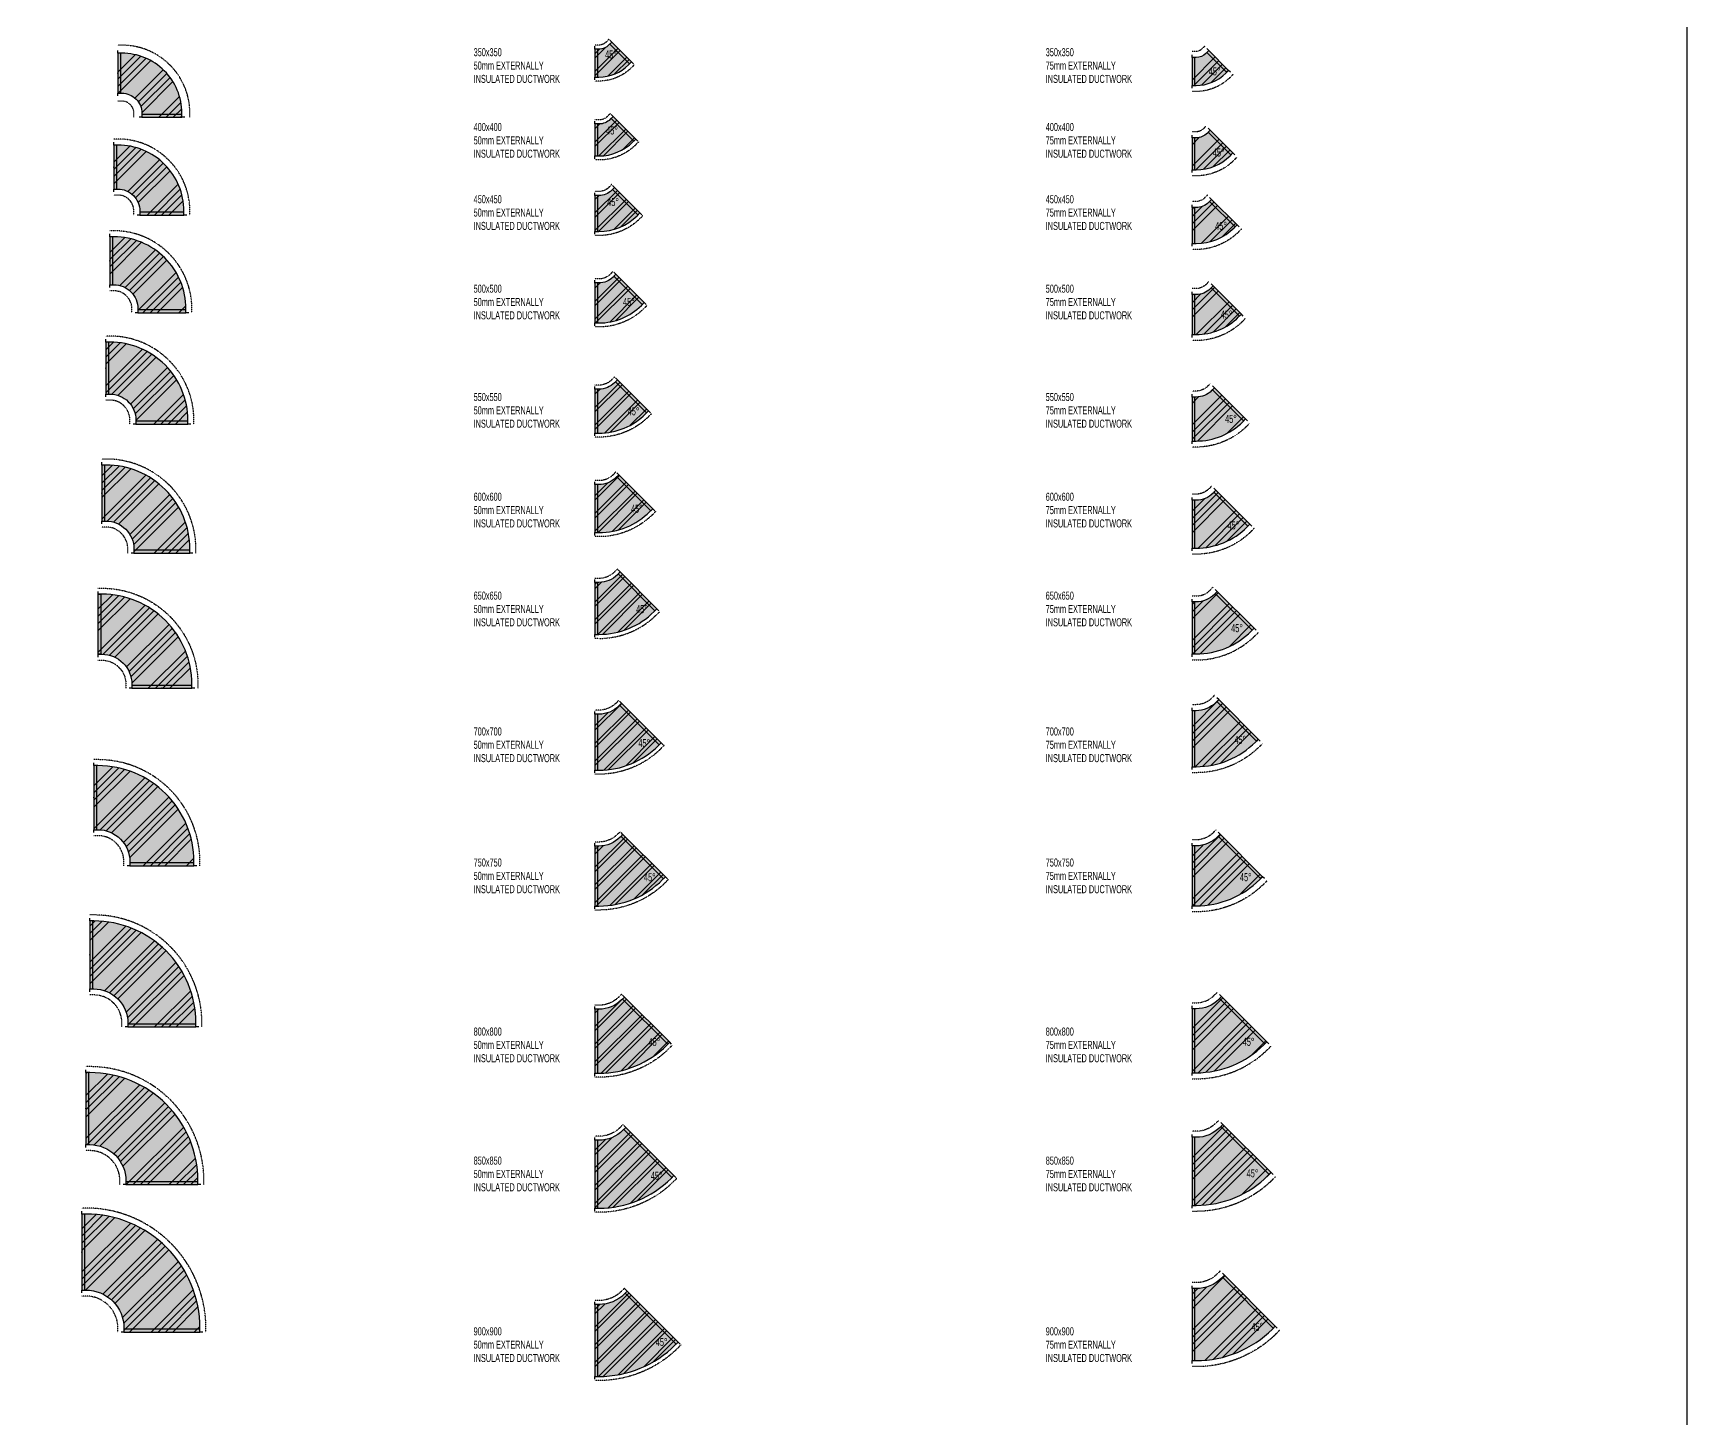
# Model space of a CAD drawing. Header units: millimetres. Extents: x 141 to 153906, y 19826 to 64501.
# Drawn here: x 133236 to 153906, y 34807 to 52129 of the extents above; entities that cross this region are included whole.
import ezdxf
from ezdxf.enums import TextEntityAlignment as Align

# ---------------------------------------------------------------- set-up
doc = ezdxf.new("R2010")
doc.units = ezdxf.units.MM
doc.linetypes.add('HID', pattern=[3.5, 2, -1.5])
doc.linetypes.add('Ins', pattern=[1, 0.5, -0.5])
for name, color, linetype in [('Hvacduct-Flange', 8, 'Continuous'), ('Hvacduct-sa', 160, 'Continuous'), ('Hvacduct-sa-Shading', 163, 'Continuous'), ('HvacDuctText', 7, 'Continuous'), ('Hvacins', 118, 'Continuous'), ('HvacInsulation EX', 118, 'HID'), ('Hvactext', 7, 'Continuous')]:
    doc.layers.add(name, color=color, linetype=linetype)
doc.styles.add('Arial Narrow_1', font='ARIALN.TTF', dxfattribs={"height": 250})
pattern_1 = [(45, (17024.3, 61531.12), (-269.4077, 269.4077), []), (45, (17114.1, 61531.12), (-269.4077, 269.4077), []), (45, (17203.9, 61531.12), (-269.4077, 269.4077), []), (45, (17293.7, 61531.12), (-269.4077, 269.4077), [])]
pattern_2 = [(45, (4545.18, 18283.45), (-110.52623, 110.52623), []), (45, (4600.44, 18283.45), (-110.52623, 110.52623), [])]
pattern_3 = [(45, (4545.2, 18283.45), (-269.4077, 269.4077), []), (45, (4635, 18283.45), (-269.4077, 269.4077), []), (45, (4724.8, 18283.45), (-269.4077, 269.4077), []), (45, (4814.6, 18283.45), (-269.4077, 269.4077), [])]

msp = doc.modelspace()

# ---------------------------------------------------------------- hatches: boundary and pattern name
at = {"layer": 'Hvacduct-sa-Shading'}
for points in [[(140308.1, 51928.5), (140258.1, 51928.5), (140258.1, 51578.5), (140308.1, 51578.5, 0.1989124), (140679.3, 51732.3), (140714.7, 51767.7), (140467.2, 52015.1), (140431.8, 51979.8, -0.1989124)], [(147771.3, 51823.6), (147721.3, 51823.6), (147721.3, 51473.6), (147771.3, 51473.6, 0.1989124), (148142.6, 51627.4), (148177.9, 51662.7), (147930.4, 51910.2), (147895.1, 51874.9, -0.1989124)], [(134345.6, 51877.4), (134295.6, 51877.4), (134295.6, 51377.4), (134345.6, 51377.4, -0.4142136), (134595.6, 51127.4), (134595.6, 51077.4), (135095.6, 51077.4), (135095.6, 51127.4, 0.4142136)], [(140308.1, 50992.4), (140258.1, 50992.4), (140258.1, 50592.4), (140308.1, 50592.4, 0.1989124), (140732.4, 50768.1), (140767.7, 50803.4), (140484.9, 51086.3), (140449.5, 51050.9, -0.1989124)], [(147771.3, 50819.4), (147721.3, 50819.4), (147721.3, 50419.4), (147771.3, 50419.4, 0.1989124), (148195.6, 50595.2), (148231, 50630.5), (147948.1, 50913.4), (147912.8, 50878, -0.1989124)], [(134295.6, 50729.2), (134245.6, 50729.2), (134245.6, 50179.2), (134295.6, 50179.2, -0.4142136), (134570.6, 49904.2), (134570.6, 49854.2), (135120.6, 49854.2), (135120.6, 49904.2, 0.4142136)], [(140308.1, 50098.7), (140258.1, 50098.7), (140258.1, 49648.7), (140308.1, 49648.7, 0.1989124), (140785.4, 49846.4), (140820.8, 49881.7), (140502.6, 50199.9), (140467.2, 50164.6, -0.1989124)], [(147771.3, 49948.6), (147721.3, 49948.6), (147721.3, 49498.6), (147771.3, 49498.6, 0.1989124), (148248.6, 49696.3), (148284, 49731.6), (147965.8, 50049.8), (147930.4, 50014.5, -0.1989124)], [(134245.6, 49582.5), (134195.6, 49582.5), (134195.6, 48982.5), (134245.6, 48982.5, -0.4142136), (134545.6, 48682.5), (134545.6, 48632.5), (135145.6, 48632.5), (135145.6, 48682.5, 0.4142136)], [(140308.1, 49005.2), (140258.1, 49005.2), (140258.1, 48505.2), (140308.1, 48505.2, 0.1989124), (140838.4, 48724.9), (140873.8, 48760.3), (140520.2, 49113.8), (140484.9, 49078.5, -0.1989124)], [(147771.3, 48860.6), (147721.3, 48860.6), (147721.3, 48360.6), (147771.3, 48360.6, 0.1989124), (148301.7, 48580.3), (148337, 48615.6), (147983.5, 48969.2), (147948.1, 48933.8, -0.1989124)], [(134195.6, 48266.6), (134145.6, 48266.6), (134145.6, 47616.6), (134195.6, 47616.6, -0.4142136), (134520.6, 47291.6), (134520.6, 47241.6), (135170.6, 47241.6), (135170.6, 47291.6, 0.4142136)], [(140308.1, 47678.2), (140258.1, 47678.2), (140258.1, 47128.2), (140308.1, 47128.2, 0.1989124), (140891.5, 47369.8), (140926.8, 47405.2), (140537.9, 47794.1), (140502.6, 47758.7, -0.1989124)], [(147771.3, 47579.1), (147721.3, 47579.1), (147721.3, 47029.1), (147771.3, 47029.1, 0.1989124), (148354.7, 47270.7), (148390.1, 47306.1), (148001.1, 47695), (147965.8, 47659.6, -0.1989124)], [(134145.6, 46729.9), (134095.6, 46729.9), (134095.6, 46029.9), (134145.6, 46029.9, -0.4142136), (134495.6, 45679.9), (134495.6, 45629.9), (135195.6, 45629.9), (135195.6, 45679.9, 0.4142136)], [(140308.1, 46484.8), (140258.1, 46484.8), (140258.1, 45884.8), (140308.1, 45884.8, 0.1989124), (140944.5, 46148.4), (140979.9, 46183.7), (140555.6, 46608), (140520.2, 46572.6, -0.1989124)], [(147771.3, 46290.6), (147721.3, 46290.6), (147721.3, 45690.6), (147771.3, 45690.6, 0.1989124), (148407.7, 45954.2), (148443.1, 45989.5), (148018.8, 46413.8), (147983.5, 46378.5, -0.1989124)], [(140308.1, 45262.5), (140258.1, 45262.5), (140258.1, 44612.5), (140308.1, 44612.5, 0.1989124), (140997.5, 44898.1), (141032.9, 44933.5), (140573.3, 45393.1), (140537.9, 45357.7, -0.1989124)], [(134470.6, 43990.1), (134470.6, 43940.1), (135220.6, 43940.1), (135220.6, 43990.1, 0.4142136), (134095.6, 45115.1), (134045.6, 45115.1), (134045.6, 44365.1), (134095.6, 44365.1, -0.4142136)], [(148460.8, 44653.9), (148496.1, 44689.2), (148036.5, 45148.8), (148001.1, 45113.5, -0.1989124), (147771.3, 45018.3), (147721.3, 45018.3), (147721.3, 44368.3), (147771.3, 44368.3, 0.1989124)], [(140308.1, 43615.5), (140258.1, 43615.5), (140258.1, 42915.5), (140308.1, 42915.5, 0.1989124), (141050.6, 43223), (141085.9, 43258.4), (140590.9, 43753.4), (140555.6, 43718, -0.1989124)], [(147771.3, 43659.4), (147721.3, 43659.4), (147721.3, 42959.4), (147771.3, 42959.4, 0.1989124), (148513.8, 43266.9), (148549.2, 43302.2), (148054.2, 43797.2), (148018.8, 43761.9, -0.1989124)], [(134045.6, 42972.2), (133995.6, 42972.2), (133995.6, 42172.2), (134045.6, 42172.2, -0.4142136), (134445.6, 41772.2), (134445.6, 41722.2), (135245.6, 41722.2), (135245.6, 41772.2, 0.4142136)], [(140308.1, 41967.9), (140258.1, 41967.9), (140258.1, 41217.9), (140308.1, 41217.9, 0.1989124), (141103.6, 41547.4), (141139, 41582.7), (140608.6, 42113.1), (140573.3, 42077.7, -0.1989124)], [(147771.3, 41969.8), (147721.3, 41969.8), (147721.3, 41219.8), (147771.3, 41219.8, 0.1989124), (148566.8, 41549.3), (148602.2, 41584.7), (148071.9, 42115), (148036.5, 42079.7, -0.1989124)], [(133995.6, 41031.1), (133945.6, 41031.1), (133945.6, 40181.1), (133995.6, 40181.1, -0.4142136), (134420.6, 39756.1), (134420.6, 39706.1), (135270.6, 39706.1), (135270.6, 39756.1, 0.4142136)], [(140308.1, 39927.8), (140258.1, 39927.8), (140258.1, 39127.8), (140308.1, 39127.8, 0.1989124), (141156.6, 39479.3), (141192, 39514.7), (140626.3, 40080.4), (140590.9, 40045, -0.1989124)], [(148619.9, 39484.9), (148655.2, 39520.2), (148089.5, 40085.9), (148054.2, 40050.6, -0.1989124), (147771.3, 39933.4), (147721.3, 39933.4), (147721.3, 39133.4), (147771.3, 39133.4, 0.1989124)], [(133945.6, 39135.3), (133895.6, 39135.3), (133895.6, 38235.3), (133945.6, 38235.3, -0.4142136), (134395.6, 37785.3), (134395.6, 37735.3), (135295.6, 37735.3), (135295.6, 37785.3, 0.4142136)], [(140308.1, 38290), (140258.1, 38290), (140258.1, 37440), (140308.1, 37440, 0.1989124), (141209.7, 37813.4), (141245, 37848.8), (140644, 38449.8), (140608.6, 38414.4, -0.1989124)], [(147771.3, 38326.8), (147721.3, 38326.8), (147721.3, 37476.8), (147771.3, 37476.8, 0.1989124), (148672.9, 37850.2), (148708.3, 37885.6), (148107.2, 38486.6), (148071.9, 38451.3, -0.1989124)], [(133895.8, 37368.1), (133845.8, 37368.1), (133845.8, 36418.1), (133895.8, 36418.1, -0.4142136), (134370.8, 35943.1), (134370.8, 35893.1), (135320.8, 35893.1), (135320.8, 35943.1, 0.4142136)], [(147771.3, 36435.6), (147721.3, 36435.6), (147721.3, 35535.6), (147771.3, 35535.6, 0.1989124), (148725.9, 35931), (148761.3, 35966.3), (148124.9, 36602.7), (148089.5, 36567.4, -0.1989124)], [(140308.1, 36237.3), (140258.1, 36237.3), (140258.1, 35337.3), (140308.1, 35337.3, 0.1989124), (141262.7, 35732.7), (141298.1, 35768), (140661.7, 36404.4), (140626.3, 36369.1, -0.1989124)]]:
    msp.add_hatch(color=256, dxfattribs=at).paths.add_polyline_path(points)
at = {"layer": 'HvacInsulation EX'}
h = msp.add_hatch(dxfattribs=at)
h.set_pattern_fill('BRICK_EXISTING', color=256, scale=15.384615, style=0)
h.set_pattern_definition(pattern_2)
h.paths.add_polyline_path([(140308.1, 51928.5), (140258.1, 51928.5), (140258.1, 51578.5), (140308.1, 51578.5, 0.1989124), (140679.3, 51732.3), (140714.7, 51767.7), (140467.2, 52015.1), (140431.8, 51979.8, -0.1989124)])
h = msp.add_hatch(dxfattribs=at)
h.set_pattern_fill('ANSI34', color=256, scale=20, style=0)
h.set_pattern_definition(pattern_3)
h.paths.add_polyline_path([(147771.3, 51823.6), (147721.3, 51823.6), (147721.3, 51473.6), (147771.3, 51473.6, 0.1989124), (148142.6, 51627.4), (148177.9, 51662.7), (147930.4, 51910.2), (147895.1, 51874.9, -0.1989124)])
h = msp.add_hatch(dxfattribs=at)
h.set_pattern_fill('ANSI34', color=256, scale=20, style=0)
h.set_pattern_definition(pattern_1)
h.paths.add_polyline_path([(134345.6, 51877.4), (134295.6, 51877.4), (134295.6, 51377.4), (134345.6, 51377.4, -0.4142136), (134595.6, 51127.4), (134595.6, 51077.4), (135095.6, 51077.4), (135095.6, 51127.4, 0.4142136)])
h = msp.add_hatch(dxfattribs=at)
h.set_pattern_fill('BRICK_EXISTING', color=256, scale=15.384615, style=0)
h.set_pattern_definition(pattern_2)
h.paths.add_polyline_path([(140308.1, 50992.4), (140258.1, 50992.4), (140258.1, 50592.4), (140308.1, 50592.4, 0.1989124), (140732.4, 50768.1), (140767.7, 50803.4), (140484.9, 51086.3), (140449.5, 51050.9, -0.1989124)])
h = msp.add_hatch(dxfattribs=at)
h.set_pattern_fill('ANSI34', color=256, scale=20, style=0)
h.set_pattern_definition(pattern_3)
h.paths.add_polyline_path([(147771.3, 50819.4), (147721.3, 50819.4), (147721.3, 50419.4), (147771.3, 50419.4, 0.1989124), (148195.6, 50595.2), (148231, 50630.5), (147948.1, 50913.4), (147912.8, 50878, -0.1989124)])
h = msp.add_hatch(dxfattribs=at)
h.set_pattern_fill('ANSI34', color=256, scale=20, style=0)
h.set_pattern_definition(pattern_1)
h.paths.add_polyline_path([(134295.6, 50729.2), (134245.6, 50729.2), (134245.6, 50179.2), (134295.6, 50179.2, -0.4142136), (134570.6, 49904.2), (134570.6, 49854.2), (135120.6, 49854.2), (135120.6, 49904.2, 0.4142136)])
h = msp.add_hatch(dxfattribs=at)
h.set_pattern_fill('BRICK_EXISTING', color=256, scale=15.384615, style=0)
h.set_pattern_definition(pattern_2)
h.paths.add_polyline_path([(140308.1, 50098.7), (140258.1, 50098.7), (140258.1, 49648.7), (140308.1, 49648.7, 0.1989124), (140785.4, 49846.4), (140820.8, 49881.7), (140502.6, 50199.9), (140467.2, 50164.6, -0.1989124)])
h = msp.add_hatch(dxfattribs=at)
h.set_pattern_fill('ANSI34', color=256, scale=20, style=0)
h.set_pattern_definition(pattern_3)
h.paths.add_polyline_path([(147771.3, 49948.6), (147721.3, 49948.6), (147721.3, 49498.6), (147771.3, 49498.6, 0.1989124), (148248.6, 49696.3), (148284, 49731.6), (147965.8, 50049.8), (147930.4, 50014.5, -0.1989124)])
h = msp.add_hatch(dxfattribs=at)
h.set_pattern_fill('ANSI34', color=256, scale=20, style=0)
h.set_pattern_definition(pattern_1)
h.paths.add_polyline_path([(134245.6, 49582.5), (134195.6, 49582.5), (134195.6, 48982.5), (134245.6, 48982.5, -0.4142136), (134545.6, 48682.5), (134545.6, 48632.5), (135145.6, 48632.5), (135145.6, 48682.5, 0.4142136)])
h = msp.add_hatch(dxfattribs=at)
h.set_pattern_fill('BRICK_EXISTING', color=256, scale=15.384615, style=0)
h.set_pattern_definition(pattern_2)
h.paths.add_polyline_path([(140308.1, 49005.2), (140258.1, 49005.2), (140258.1, 48505.2), (140308.1, 48505.2, 0.1989124), (140838.4, 48724.9), (140873.8, 48760.3), (140520.2, 49113.8), (140484.9, 49078.5, -0.1989124)])
h = msp.add_hatch(dxfattribs=at)
h.set_pattern_fill('ANSI34', color=256, scale=20, style=0)
h.set_pattern_definition(pattern_3)
h.paths.add_polyline_path([(147771.3, 48860.6), (147721.3, 48860.6), (147721.3, 48360.6), (147771.3, 48360.6, 0.1989124), (148301.7, 48580.3), (148337, 48615.6), (147983.5, 48969.2), (147948.1, 48933.8, -0.1989124)])
h = msp.add_hatch(dxfattribs=at)
h.set_pattern_fill('ANSI34', color=256, scale=20, style=0)
h.set_pattern_definition(pattern_1)
h.paths.add_polyline_path([(134195.6, 48266.6), (134145.6, 48266.6), (134145.6, 47616.6), (134195.6, 47616.6, -0.4142136), (134520.6, 47291.6), (134520.6, 47241.6), (135170.6, 47241.6), (135170.6, 47291.6, 0.4142136)])
h = msp.add_hatch(dxfattribs=at)
h.set_pattern_fill('BRICK_EXISTING', color=256, scale=15.384615, style=0)
h.set_pattern_definition(pattern_2)
h.paths.add_polyline_path([(140308.1, 47678.2), (140258.1, 47678.2), (140258.1, 47128.2), (140308.1, 47128.2, 0.1989124), (140891.5, 47369.8), (140926.8, 47405.2), (140537.9, 47794.1), (140502.6, 47758.7, -0.1989124)])
h = msp.add_hatch(dxfattribs=at)
h.set_pattern_fill('ANSI34', color=256, scale=20, style=0)
h.set_pattern_definition(pattern_3)
h.paths.add_polyline_path([(147771.3, 47579.1), (147721.3, 47579.1), (147721.3, 47029.1), (147771.3, 47029.1, 0.1989124), (148354.7, 47270.7), (148390.1, 47306.1), (148001.1, 47695), (147965.8, 47659.6, -0.1989124)])
h = msp.add_hatch(dxfattribs=at)
h.set_pattern_fill('ANSI34', color=256, scale=20, style=0)
h.set_pattern_definition(pattern_1)
h.paths.add_polyline_path([(134145.6, 46729.9), (134095.6, 46729.9), (134095.6, 46029.9), (134145.6, 46029.9, -0.4142136), (134495.6, 45679.9), (134495.6, 45629.9), (135195.6, 45629.9), (135195.6, 45679.9, 0.4142136)])
h = msp.add_hatch(dxfattribs=at)
h.set_pattern_fill('BRICK_EXISTING', color=256, scale=15.384615, style=0)
h.set_pattern_definition(pattern_2)
h.paths.add_polyline_path([(140308.1, 46484.8), (140258.1, 46484.8), (140258.1, 45884.8), (140308.1, 45884.8, 0.1989124), (140944.5, 46148.4), (140979.9, 46183.7), (140555.6, 46608), (140520.2, 46572.6, -0.1989124)])
h = msp.add_hatch(dxfattribs=at)
h.set_pattern_fill('ANSI34', color=256, scale=20, style=0)
h.set_pattern_definition(pattern_3)
h.paths.add_polyline_path([(147771.3, 46290.6), (147721.3, 46290.6), (147721.3, 45690.6), (147771.3, 45690.6, 0.1989124), (148407.7, 45954.2), (148443.1, 45989.5), (148018.8, 46413.8), (147983.5, 46378.5, -0.1989124)])
h = msp.add_hatch(dxfattribs=at)
h.set_pattern_fill('BRICK_EXISTING', color=256, scale=15.384615, style=0)
h.set_pattern_definition(pattern_2)
h.paths.add_polyline_path([(140308.1, 45262.5), (140258.1, 45262.5), (140258.1, 44612.5), (140308.1, 44612.5, 0.1989124), (140997.5, 44898.1), (141032.9, 44933.5), (140573.3, 45393.1), (140537.9, 45357.7, -0.1989124)])
h = msp.add_hatch(dxfattribs=at)
h.set_pattern_fill('ANSI34', color=256, scale=20, style=0)
h.set_pattern_definition(pattern_1)
h.paths.add_polyline_path([(134470.6, 43990.1), (134470.6, 43940.1), (135220.6, 43940.1), (135220.6, 43990.1, 0.4142136), (134095.6, 45115.1), (134045.6, 45115.1), (134045.6, 44365.1), (134095.6, 44365.1, -0.4142136)])
h = msp.add_hatch(dxfattribs=at)
h.set_pattern_fill('ANSI34', color=256, scale=20, style=0)
h.set_pattern_definition(pattern_3)
h.paths.add_polyline_path([(148460.8, 44653.9), (148496.1, 44689.2), (148036.5, 45148.8), (148001.1, 45113.5, -0.1989124), (147771.3, 45018.3), (147721.3, 45018.3), (147721.3, 44368.3), (147771.3, 44368.3, 0.1989124)])
h = msp.add_hatch(dxfattribs=at)
h.set_pattern_fill('BRICK_EXISTING', color=256, scale=15.384615, style=0)
h.set_pattern_definition(pattern_2)
h.paths.add_polyline_path([(140308.1, 43615.5), (140258.1, 43615.5), (140258.1, 42915.5), (140308.1, 42915.5, 0.1989124), (141050.6, 43223), (141085.9, 43258.4), (140590.9, 43753.4), (140555.6, 43718, -0.1989124)])
h = msp.add_hatch(dxfattribs=at)
h.set_pattern_fill('ANSI34', color=256, scale=20, style=0)
h.set_pattern_definition(pattern_3)
h.paths.add_polyline_path([(147771.3, 43659.4), (147721.3, 43659.4), (147721.3, 42959.4), (147771.3, 42959.4, 0.1989124), (148513.8, 43266.9), (148549.2, 43302.2), (148054.2, 43797.2), (148018.8, 43761.9, -0.1989124)])
h = msp.add_hatch(dxfattribs=at)
h.set_pattern_fill('ANSI34', color=256, scale=20, style=0)
h.set_pattern_definition(pattern_1)
h.paths.add_polyline_path([(134045.6, 42972.2), (133995.6, 42972.2), (133995.6, 42172.2), (134045.6, 42172.2, -0.4142136), (134445.6, 41772.2), (134445.6, 41722.2), (135245.6, 41722.2), (135245.6, 41772.2, 0.4142136)])
h = msp.add_hatch(dxfattribs=at)
h.set_pattern_fill('BRICK_EXISTING', color=256, scale=15.384615, style=0)
h.set_pattern_definition(pattern_2)
h.paths.add_polyline_path([(140308.1, 41967.9), (140258.1, 41967.9), (140258.1, 41217.9), (140308.1, 41217.9, 0.1989124), (141103.6, 41547.4), (141139, 41582.7), (140608.6, 42113.1), (140573.3, 42077.7, -0.1989124)])
h = msp.add_hatch(dxfattribs=at)
h.set_pattern_fill('ANSI34', color=256, scale=20, style=0)
h.set_pattern_definition(pattern_3)
h.paths.add_polyline_path([(147771.3, 41969.8), (147721.3, 41969.8), (147721.3, 41219.8), (147771.3, 41219.8, 0.1989124), (148566.8, 41549.3), (148602.2, 41584.7), (148071.9, 42115), (148036.5, 42079.7, -0.1989124)])
h = msp.add_hatch(dxfattribs=at)
h.set_pattern_fill('ANSI34', color=256, scale=20, style=0)
h.set_pattern_definition(pattern_1)
h.paths.add_polyline_path([(133995.6, 41031.1), (133945.6, 41031.1), (133945.6, 40181.1), (133995.6, 40181.1, -0.4142136), (134420.6, 39756.1), (134420.6, 39706.1), (135270.6, 39706.1), (135270.6, 39756.1, 0.4142136)])
h = msp.add_hatch(dxfattribs=at)
h.set_pattern_fill('BRICK_EXISTING', color=256, scale=15.384615, style=0)
h.set_pattern_definition(pattern_2)
h.paths.add_polyline_path([(140308.1, 39927.8), (140258.1, 39927.8), (140258.1, 39127.8), (140308.1, 39127.8, 0.1989124), (141156.6, 39479.3), (141192, 39514.7), (140626.3, 40080.4), (140590.9, 40045, -0.1989124)])
h = msp.add_hatch(dxfattribs=at)
h.set_pattern_fill('ANSI34', color=256, scale=20, style=0)
h.set_pattern_definition(pattern_3)
h.paths.add_polyline_path([(148619.9, 39484.9), (148655.2, 39520.2), (148089.5, 40085.9), (148054.2, 40050.6, -0.1989124), (147771.3, 39933.4), (147721.3, 39933.4), (147721.3, 39133.4), (147771.3, 39133.4, 0.1989124)])
h = msp.add_hatch(dxfattribs=at)
h.set_pattern_fill('ANSI34', color=256, scale=20, style=0)
h.set_pattern_definition(pattern_1)
h.paths.add_polyline_path([(133945.6, 39135.3), (133895.6, 39135.3), (133895.6, 38235.3), (133945.6, 38235.3, -0.4142136), (134395.6, 37785.3), (134395.6, 37735.3), (135295.6, 37735.3), (135295.6, 37785.3, 0.4142136)])
h = msp.add_hatch(dxfattribs=at)
h.set_pattern_fill('BRICK_EXISTING', color=256, scale=15.384615, style=0)
h.set_pattern_definition(pattern_2)
h.paths.add_polyline_path([(140308.1, 38290), (140258.1, 38290), (140258.1, 37440), (140308.1, 37440, 0.1989124), (141209.7, 37813.4), (141245, 37848.8), (140644, 38449.8), (140608.6, 38414.4, -0.1989124)])
h = msp.add_hatch(dxfattribs=at)
h.set_pattern_fill('ANSI34', color=256, scale=20, style=0)
h.set_pattern_definition(pattern_3)
h.paths.add_polyline_path([(147771.3, 38326.8), (147721.3, 38326.8), (147721.3, 37476.8), (147771.3, 37476.8, 0.1989124), (148672.9, 37850.2), (148708.3, 37885.6), (148107.2, 38486.6), (148071.9, 38451.3, -0.1989124)])
h = msp.add_hatch(dxfattribs=at)
h.set_pattern_fill('ANSI34', color=256, scale=20, style=0)
h.set_pattern_definition(pattern_1)
h.paths.add_polyline_path([(133895.8, 37368.1), (133845.8, 37368.1), (133845.8, 36418.1), (133895.8, 36418.1, -0.4142136), (134370.8, 35943.1), (134370.8, 35893.1), (135320.8, 35893.1), (135320.8, 35943.1, 0.4142136)])
h = msp.add_hatch(dxfattribs=at)
h.set_pattern_fill('ANSI34', color=256, scale=20, style=0)
h.set_pattern_definition(pattern_3)
h.paths.add_polyline_path([(147771.3, 36435.6), (147721.3, 36435.6), (147721.3, 35535.6), (147771.3, 35535.6, 0.1989124), (148725.9, 35931), (148761.3, 35966.3), (148124.9, 36602.7), (148089.5, 36567.4, -0.1989124)])
h = msp.add_hatch(dxfattribs=at)
h.set_pattern_fill('BRICK_EXISTING', color=256, scale=15.384615, style=0)
h.set_pattern_definition(pattern_2)
h.paths.add_polyline_path([(140308.1, 36237.3), (140258.1, 36237.3), (140258.1, 35337.3), (140308.1, 35337.3, 0.1989124), (141262.7, 35732.7), (141298.1, 35768), (140661.7, 36404.4), (140626.3, 36369.1, -0.1989124)])

# ---------------------------------------------------------------- linework, layer by layer
msp.add_lwpolyline([(92147.1, 64500.7), (153906.1, 64500.7), (153906.1, 19825.7), (92147.1, 19825.7)], close=True)
at = {"layer": 'Hvacduct-Flange', "elevation": 100.5, "flags": 128}
for points in [[(134295.6, 51342.4), (134295.6, 51377.4), (134330.6, 51377.4), (134330.6, 51877.4), (134295.6, 51877.4), (134295.6, 51912.4)], [(140258.1, 51543.5), (140258.1, 51578.5), (140293.1, 51578.5), (140293.1, 51928.5), (140258.1, 51928.5), (140258.1, 51963.5)], [(140739.4, 51742.9), (140714.7, 51767.7), (140689.9, 51742.9), (140442.5, 51990.4), (140467.2, 52015.1), (140442.5, 52039.9)], [(148202.7, 51638), (148177.9, 51662.7), (148153.2, 51638), (147905.7, 51885.5), (147930.4, 51910.2), (147905.7, 51935)], [(147721.3, 51438.6), (147721.3, 51473.6), (147756.3, 51473.6), (147756.3, 51823.6), (147721.3, 51823.6), (147721.3, 51858.6)], [(135130.6, 51077.4), (135095.6, 51077.4), (135095.6, 51112.4), (134595.6, 51112.4), (134595.6, 51077.4), (134560.6, 51077.4)], [(140792.5, 50778.7), (140767.7, 50803.4), (140743, 50778.7), (140460.1, 51061.5), (140484.9, 51086.3), (140460.1, 51111)], [(140258.1, 50557.4), (140258.1, 50592.4), (140293.1, 50592.4), (140293.1, 50992.4), (140258.1, 50992.4), (140258.1, 51027.4)], [(147721.3, 50384.4), (147721.3, 50419.4), (147756.3, 50419.4), (147756.3, 50819.4), (147721.3, 50819.4), (147721.3, 50854.4)], [(148255.7, 50605.8), (148231, 50630.5), (148206.2, 50605.8), (147923.4, 50888.6), (147948.1, 50913.4), (147923.4, 50938.1)], [(134245.6, 50144.2), (134245.6, 50179.2), (134280.6, 50179.2), (134280.6, 50729.2), (134245.6, 50729.2), (134245.6, 50764.2)], [(140258.1, 49613.7), (140258.1, 49648.7), (140293.1, 49648.7), (140293.1, 50098.7), (140258.1, 50098.7), (140258.1, 50133.7)], [(140845.5, 49857), (140820.8, 49881.7), (140796, 49857), (140477.8, 50175.2), (140502.6, 50199.9), (140477.8, 50224.7)], [(148308.7, 49706.9), (148284, 49731.6), (148259.2, 49706.9), (147941, 50025.1), (147965.8, 50049.8), (147941, 50074.6)], [(135155.6, 49854.2), (135120.6, 49854.2), (135120.6, 49889.2), (134570.6, 49889.2), (134570.6, 49854.2), (134535.6, 49854.2)], [(147721.3, 49463.6), (147721.3, 49498.6), (147756.3, 49498.6), (147756.3, 49948.6), (147721.3, 49948.6), (147721.3, 49983.6)], [(134195.6, 48947.5), (134195.6, 48982.5), (134230.6, 48982.5), (134230.6, 49582.5), (134195.6, 49582.5), (134195.6, 49617.5)], [(140258.1, 48470.2), (140258.1, 48505.2), (140293.1, 48505.2), (140293.1, 49005.2), (140258.1, 49005.2), (140258.1, 49040.2)], [(140898.5, 48735.5), (140873.8, 48760.3), (140849, 48735.5), (140495.5, 49089.1), (140520.2, 49113.8), (140495.5, 49138.6)], [(148361.8, 48590.9), (148337, 48615.6), (148312.3, 48590.9), (147958.7, 48944.4), (147983.5, 48969.2), (147958.7, 48993.9)], [(147721.3, 48325.6), (147721.3, 48360.6), (147756.3, 48360.6), (147756.3, 48860.6), (147721.3, 48860.6), (147721.3, 48895.6)], [(135180.6, 48632.5), (135145.6, 48632.5), (135145.6, 48667.5), (134545.6, 48667.5), (134545.6, 48632.5), (134510.6, 48632.5)], [(134145.6, 47581.6), (134145.6, 47616.6), (134180.6, 47616.6), (134180.6, 48266.6), (134145.6, 48266.6), (134145.6, 48301.6)], [(140951.6, 47380.4), (140926.8, 47405.2), (140902.1, 47380.4), (140513.2, 47769.3), (140537.9, 47794.1), (140513.2, 47818.8)], [(140258.1, 47093.2), (140258.1, 47128.2), (140293.1, 47128.2), (140293.1, 47678.2), (140258.1, 47678.2), (140258.1, 47713.2)], [(147721.3, 46994.1), (147721.3, 47029.1), (147756.3, 47029.1), (147756.3, 47579.1), (147721.3, 47579.1), (147721.3, 47614.1)], [(148414.8, 47281.3), (148390.1, 47306.1), (148365.3, 47281.3), (147976.4, 47670.2), (148001.1, 47695), (147976.4, 47719.7)], [(135205.6, 47241.6), (135170.6, 47241.6), (135170.6, 47276.6), (134520.6, 47276.6), (134520.6, 47241.6), (134485.6, 47241.6)], [(134095.6, 45994.9), (134095.6, 46029.9), (134130.6, 46029.9), (134130.6, 46729.9), (134095.6, 46729.9), (134095.6, 46764.9)], [(140258.1, 45849.8), (140258.1, 45884.8), (140293.1, 45884.8), (140293.1, 46484.8), (140258.1, 46484.8), (140258.1, 46519.8)], [(141004.6, 46159), (140979.9, 46183.7), (140955.1, 46159), (140530.8, 46583.2), (140555.6, 46608), (140530.8, 46632.7)], [(147721.3, 45655.6), (147721.3, 45690.6), (147756.3, 45690.6), (147756.3, 46290.6), (147721.3, 46290.6), (147721.3, 46325.6)], [(148467.8, 45964.8), (148443.1, 45989.5), (148418.3, 45964.8), (147994.1, 46389.1), (148018.8, 46413.8), (147994.1, 46438.6)], [(135230.6, 45629.9), (135195.6, 45629.9), (135195.6, 45664.9), (134495.6, 45664.9), (134495.6, 45629.9), (134460.6, 45629.9)], [(140258.1, 44577.5), (140258.1, 44612.5), (140293.1, 44612.5), (140293.1, 45262.5), (140258.1, 45262.5), (140258.1, 45297.5)], [(141057.6, 44908.7), (141032.9, 44933.5), (141008.1, 44908.7), (140548.5, 45368.3), (140573.3, 45393.1), (140548.5, 45417.8)], [(134045.6, 45150.1), (134045.6, 45115.1), (134080.6, 45115.1), (134080.6, 44365.1), (134045.6, 44365.1), (134045.6, 44330.1)], [(148011.8, 45173.6), (148036.5, 45148.8), (148011.8, 45124.1), (148471.4, 44664.5), (148496.1, 44689.2), (148520.9, 44664.5)], [(147721.3, 44333.3), (147721.3, 44368.3), (147756.3, 44368.3), (147756.3, 45018.3), (147721.3, 45018.3), (147721.3, 45053.3)], [(135255.6, 43940.1), (135220.6, 43940.1), (135220.6, 43975.1), (134470.6, 43975.1), (134470.6, 43940.1), (134435.6, 43940.1)], [(148573.9, 43277.5), (148549.2, 43302.2), (148524.4, 43277.5), (148029.4, 43772.5), (148054.2, 43797.2), (148029.4, 43822)], [(140258.1, 42880.5), (140258.1, 42915.5), (140293.1, 42915.5), (140293.1, 43615.5), (140258.1, 43615.5), (140258.1, 43650.5)], [(141110.7, 43233.6), (141085.9, 43258.4), (141061.2, 43233.6), (140566.2, 43728.6), (140590.9, 43753.4), (140566.2, 43778.1)], [(147721.3, 42924.4), (147721.3, 42959.4), (147756.3, 42959.4), (147756.3, 43659.4), (147721.3, 43659.4), (147721.3, 43694.4)], [(133995.6, 42137.2), (133995.6, 42172.2), (134030.6, 42172.2), (134030.6, 42972.2), (133995.6, 42972.2), (133995.6, 43007.2)], [(140258.1, 41182.9), (140258.1, 41217.9), (140293.1, 41217.9), (140293.1, 41967.9), (140258.1, 41967.9), (140258.1, 42002.9)], [(141163.7, 41558), (141139, 41582.7), (141114.2, 41558), (140583.9, 42088.3), (140608.6, 42113.1), (140583.9, 42137.8)], [(147721.3, 41184.8), (147721.3, 41219.8), (147756.3, 41219.8), (147756.3, 41969.8), (147721.3, 41969.8), (147721.3, 42004.8)], [(148626.9, 41559.9), (148602.2, 41584.7), (148577.4, 41559.9), (148047.1, 42090.3), (148071.9, 42115), (148047.1, 42139.8)], [(135280.6, 41722.2), (135245.6, 41722.2), (135245.6, 41757.2), (134445.6, 41757.2), (134445.6, 41722.2), (134410.6, 41722.2)], [(133945.6, 40146.1), (133945.6, 40181.1), (133980.6, 40181.1), (133980.6, 41031.1), (133945.6, 41031.1), (133945.6, 41066.1)], [(141216.7, 39489.9), (141192, 39514.7), (141167.2, 39489.9), (140601.6, 40055.6), (140626.3, 40080.4), (140601.6, 40105.1)], [(148064.8, 40110.7), (148089.5, 40085.9), (148064.8, 40061.2), (148630.5, 39495.5), (148655.2, 39520.2), (148680, 39495.5)], [(140258.1, 39092.8), (140258.1, 39127.8), (140293.1, 39127.8), (140293.1, 39927.8), (140258.1, 39927.8), (140258.1, 39962.8)], [(147721.3, 39098.4), (147721.3, 39133.4), (147756.3, 39133.4), (147756.3, 39933.4), (147721.3, 39933.4), (147721.3, 39968.4)], [(135305.6, 39706.1), (135270.6, 39706.1), (135270.6, 39741.1), (134420.6, 39741.1), (134420.6, 39706.1), (134385.6, 39706.1)], [(133895.6, 38200.3), (133895.6, 38235.3), (133930.6, 38235.3), (133930.6, 39135.3), (133895.6, 39135.3), (133895.6, 39170.3)], [(141269.8, 37824), (141245, 37848.8), (141220.3, 37824), (140619.2, 38425), (140644, 38449.8), (140619.2, 38474.5)], [(148733, 37860.8), (148708.3, 37885.6), (148683.5, 37860.8), (148082.5, 38461.9), (148107.2, 38486.6), (148082.5, 38511.4)], [(140258.1, 37405), (140258.1, 37440), (140293.1, 37440), (140293.1, 38290), (140258.1, 38290), (140258.1, 38325)], [(147721.3, 37441.8), (147721.3, 37476.8), (147756.3, 37476.8), (147756.3, 38326.8), (147721.3, 38326.8), (147721.3, 38361.8)], [(135330.6, 37735.3), (135295.6, 37735.3), (135295.6, 37770.3), (134395.6, 37770.3), (134395.6, 37735.3), (134360.6, 37735.3)], [(133845.8, 36383.1), (133845.8, 36418.1), (133880.8, 36418.1), (133880.8, 37368.1), (133845.8, 37368.1), (133845.8, 37403.1)], [(148786, 35941.6), (148761.3, 35966.3), (148736.5, 35941.6), (148100.1, 36578), (148124.9, 36602.7), (148100.1, 36627.5)], [(141322.8, 35743.3), (141298.1, 35768), (141273.3, 35743.3), (140636.9, 36379.7), (140661.7, 36404.4), (140636.9, 36429.2)], [(147721.3, 35500.6), (147721.3, 35535.6), (147756.3, 35535.6), (147756.3, 36435.6), (147721.3, 36435.6), (147721.3, 36470.6)], [(140258.1, 35302.3), (140258.1, 35337.3), (140293.1, 35337.3), (140293.1, 36237.3), (140258.1, 36237.3), (140258.1, 36272.3)], [(135355.8, 35893.1), (135320.8, 35893.1), (135320.8, 35928.1), (134370.8, 35928.1), (134370.8, 35893.1), (134335.8, 35893.1)]]:
    msp.add_lwpolyline(points, dxfattribs=at)
at = {"layer": 'Hvacduct-Flange'}
for p in [(134295.6, 51627.4, 100.5), (134245.6, 50454.2, 100.5), (134195.6, 49282.5, 100.5), (134145.6, 47941.6, 100.5), (134095.6, 46379.9, 100.5), (134845.6, 43940.1, 100.5), (133995.6, 42572.2, 100.5), (133945.6, 40606.1, 100.5), (133895.6, 38685.3, 100.5), (133845.8, 36893.1, 100.5)]:
    msp.add_point(p, dxfattribs=at)
at = {"layer": 'Hvacduct-sa', "elevation": 100.5, "flags": 128}
for points in [[(140308.1, 51928.5), (140258.1, 51928.5), (140258.1, 51578.5), (140308.1, 51578.5, 0.1989124), (140679.3, 51732.3), (140714.7, 51767.7), (140467.2, 52015.1), (140431.8, 51979.8, -0.1989124), (140308.1, 51928.5)], [(147771.3, 51823.6), (147721.3, 51823.6), (147721.3, 51473.6), (147771.3, 51473.6, 0.1989124), (148142.6, 51627.4), (148177.9, 51662.7), (147930.4, 51910.2), (147895.1, 51874.9, -0.1989124), (147771.3, 51823.6)], [(134345.6, 51877.4), (134295.6, 51877.4), (134295.6, 51377.4), (134345.6, 51377.4, -0.4142136), (134595.6, 51127.4), (134595.6, 51077.4), (135095.6, 51077.4), (135095.6, 51127.4, 0.4142136), (134345.6, 51877.4)], [(140308.1, 50992.4), (140258.1, 50992.4), (140258.1, 50592.4), (140308.1, 50592.4, 0.1989124), (140732.4, 50768.1), (140767.7, 50803.4), (140484.9, 51086.3), (140449.5, 51050.9, -0.1989124), (140308.1, 50992.4)], [(147771.3, 50819.4), (147721.3, 50819.4), (147721.3, 50419.4), (147771.3, 50419.4, 0.1989124), (148195.6, 50595.2), (148231, 50630.5), (147948.1, 50913.4), (147912.8, 50878, -0.1989124), (147771.3, 50819.4)], [(134295.6, 50729.2), (134245.6, 50729.2), (134245.6, 50179.2), (134295.6, 50179.2, -0.4142136), (134570.6, 49904.2), (134570.6, 49854.2), (135120.6, 49854.2), (135120.6, 49904.2, 0.4142136), (134295.6, 50729.2)], [(140308.1, 50098.7), (140258.1, 50098.7), (140258.1, 49648.7), (140308.1, 49648.7, 0.1989124), (140785.4, 49846.4), (140820.8, 49881.7), (140502.6, 50199.9), (140467.2, 50164.6, -0.1989124), (140308.1, 50098.7)], [(147771.3, 49948.6), (147721.3, 49948.6), (147721.3, 49498.6), (147771.3, 49498.6, 0.1989124), (148248.6, 49696.3), (148284, 49731.6), (147965.8, 50049.8), (147930.4, 50014.5, -0.1989124), (147771.3, 49948.6)], [(134245.6, 49582.5), (134195.6, 49582.5), (134195.6, 48982.5), (134245.6, 48982.5, -0.4142136), (134545.6, 48682.5), (134545.6, 48632.5), (135145.6, 48632.5), (135145.6, 48682.5, 0.4142136), (134245.6, 49582.5)], [(140308.1, 49005.2), (140258.1, 49005.2), (140258.1, 48505.2), (140308.1, 48505.2, 0.1989124), (140838.4, 48724.9), (140873.8, 48760.3), (140520.2, 49113.8), (140484.9, 49078.5, -0.1989124), (140308.1, 49005.2)], [(147771.3, 48860.6), (147721.3, 48860.6), (147721.3, 48360.6), (147771.3, 48360.6, 0.1989124), (148301.7, 48580.3), (148337, 48615.6), (147983.5, 48969.2), (147948.1, 48933.8, -0.1989124), (147771.3, 48860.6)], [(134195.6, 48266.6), (134145.6, 48266.6), (134145.6, 47616.6), (134195.6, 47616.6, -0.4142136), (134520.6, 47291.6), (134520.6, 47241.6), (135170.6, 47241.6), (135170.6, 47291.6, 0.4142136), (134195.6, 48266.6)], [(140308.1, 47678.2), (140258.1, 47678.2), (140258.1, 47128.2), (140308.1, 47128.2, 0.1989124), (140891.5, 47369.8), (140926.8, 47405.2), (140537.9, 47794.1), (140502.6, 47758.7, -0.1989124), (140308.1, 47678.2)], [(147771.3, 47579.1), (147721.3, 47579.1), (147721.3, 47029.1), (147771.3, 47029.1, 0.1989124), (148354.7, 47270.7), (148390.1, 47306.1), (148001.1, 47695), (147965.8, 47659.6, -0.1989124), (147771.3, 47579.1)], [(134145.6, 46729.9), (134095.6, 46729.9), (134095.6, 46029.9), (134145.6, 46029.9, -0.4142136), (134495.6, 45679.9), (134495.6, 45629.9), (135195.6, 45629.9), (135195.6, 45679.9, 0.4142136), (134145.6, 46729.9)], [(140308.1, 46484.8), (140258.1, 46484.8), (140258.1, 45884.8), (140308.1, 45884.8, 0.1989124), (140944.5, 46148.4), (140979.9, 46183.7), (140555.6, 46608), (140520.2, 46572.6, -0.1989124), (140308.1, 46484.8)], [(147771.3, 46290.6), (147721.3, 46290.6), (147721.3, 45690.6), (147771.3, 45690.6, 0.1989124), (148407.7, 45954.2), (148443.1, 45989.5), (148018.8, 46413.8), (147983.5, 46378.5, -0.1989124), (147771.3, 46290.6)], [(140308.1, 45262.5), (140258.1, 45262.5), (140258.1, 44612.5), (140308.1, 44612.5, 0.1989124), (140997.5, 44898.1), (141032.9, 44933.5), (140573.3, 45393.1), (140537.9, 45357.7, -0.1989124), (140308.1, 45262.5)], [(134470.6, 43990.1), (134470.6, 43940.1), (135220.6, 43940.1), (135220.6, 43990.1, 0.4142136), (134095.6, 45115.1), (134045.6, 45115.1), (134045.6, 44365.1), (134095.6, 44365.1, -0.4142136), (134470.6, 43990.1)], [(148460.8, 44653.9), (148496.1, 44689.2), (148036.5, 45148.8), (148001.1, 45113.5, -0.1989124), (147771.3, 45018.3), (147721.3, 45018.3), (147721.3, 44368.3), (147771.3, 44368.3, 0.1989124), (148460.8, 44653.9)], [(140308.1, 43615.5), (140258.1, 43615.5), (140258.1, 42915.5), (140308.1, 42915.5, 0.1989124), (141050.6, 43223), (141085.9, 43258.4), (140590.9, 43753.4), (140555.6, 43718, -0.1989124), (140308.1, 43615.5)], [(147771.3, 43659.4), (147721.3, 43659.4), (147721.3, 42959.4), (147771.3, 42959.4, 0.1989124), (148513.8, 43266.9), (148549.2, 43302.2), (148054.2, 43797.2), (148018.8, 43761.9, -0.1989124), (147771.3, 43659.4)], [(134045.6, 42972.2), (133995.6, 42972.2), (133995.6, 42172.2), (134045.6, 42172.2, -0.4142136), (134445.6, 41772.2), (134445.6, 41722.2), (135245.6, 41722.2), (135245.6, 41772.2, 0.4142136), (134045.6, 42972.2)], [(140308.1, 41967.9), (140258.1, 41967.9), (140258.1, 41217.9), (140308.1, 41217.9, 0.1989124), (141103.6, 41547.4), (141139, 41582.7), (140608.6, 42113.1), (140573.3, 42077.7, -0.1989124), (140308.1, 41967.9)], [(147771.3, 41969.8), (147721.3, 41969.8), (147721.3, 41219.8), (147771.3, 41219.8, 0.1989124), (148566.8, 41549.3), (148602.2, 41584.7), (148071.9, 42115), (148036.5, 42079.7, -0.1989124), (147771.3, 41969.8)], [(133995.6, 41031.1), (133945.6, 41031.1), (133945.6, 40181.1), (133995.6, 40181.1, -0.4142136), (134420.6, 39756.1), (134420.6, 39706.1), (135270.6, 39706.1), (135270.6, 39756.1, 0.4142136), (133995.6, 41031.1)], [(140308.1, 39927.8), (140258.1, 39927.8), (140258.1, 39127.8), (140308.1, 39127.8, 0.1989124), (141156.6, 39479.3), (141192, 39514.7), (140626.3, 40080.4), (140590.9, 40045, -0.1989124), (140308.1, 39927.8)], [(148619.9, 39484.9), (148655.2, 39520.2), (148089.5, 40085.9), (148054.2, 40050.6, -0.1989124), (147771.3, 39933.4), (147721.3, 39933.4), (147721.3, 39133.4), (147771.3, 39133.4, 0.1989124), (148619.9, 39484.9)], [(133945.6, 39135.3), (133895.6, 39135.3), (133895.6, 38235.3), (133945.6, 38235.3, -0.4142136), (134395.6, 37785.3), (134395.6, 37735.3), (135295.6, 37735.3), (135295.6, 37785.3, 0.4142136), (133945.6, 39135.3)], [(140308.1, 38290), (140258.1, 38290), (140258.1, 37440), (140308.1, 37440, 0.1989124), (141209.7, 37813.4), (141245, 37848.8), (140644, 38449.8), (140608.6, 38414.4, -0.1989124), (140308.1, 38290)], [(147771.3, 38326.8), (147721.3, 38326.8), (147721.3, 37476.8), (147771.3, 37476.8, 0.1989124), (148672.9, 37850.2), (148708.3, 37885.6), (148107.2, 38486.6), (148071.9, 38451.3, -0.1989124), (147771.3, 38326.8)], [(133895.8, 37368.1), (133845.8, 37368.1), (133845.8, 36418.1), (133895.8, 36418.1, -0.4142136), (134370.8, 35943.1), (134370.8, 35893.1), (135320.8, 35893.1), (135320.8, 35943.1, 0.4142136), (133895.8, 37368.1)], [(147771.3, 36435.6), (147721.3, 36435.6), (147721.3, 35535.6), (147771.3, 35535.6, 0.1989124), (148725.9, 35931), (148761.3, 35966.3), (148124.9, 36602.7), (148089.5, 36567.4, -0.1989124), (147771.3, 36435.6)], [(140308.1, 36237.3), (140258.1, 36237.3), (140258.1, 35337.3), (140308.1, 35337.3, 0.1989124), (141262.7, 35732.7), (141298.1, 35768), (140661.7, 36404.4), (140626.3, 36369.1, -0.1989124), (140308.1, 36237.3)]]:
    msp.add_lwpolyline(points, format="xyb", close=True, dxfattribs=at)
at = {"layer": 'Hvacins', "linetype": 'Ins', "elevation": 100.5, "flags": 128}
for points in [[(135195.6, 51077.4), (135195.6, 51127.4, 0.4142136), (134345.6, 51977.4), (134295.6, 51977.4)], [(140431.8, 52050.5), (140396.5, 52015.1, -0.1989124), (140308.1, 51978.5), (140258.1, 51978.5)], [(147877.4, 51963.2), (147842, 51927.9, -0.1989124), (147771.3, 51898.6), (147721.3, 51898.6)], [(140750, 51732.3), (140714.7, 51696.9, -0.1989124), (140308.1, 51528.5), (140258.1, 51528.5)], [(148231, 51609.7), (148195.6, 51574.3, -0.1989124), (147771.3, 51398.6), (147721.3, 51398.6)], [(134495.6, 51077.4), (134495.6, 51127.4, 0.4142136), (134345.6, 51277.4), (134295.6, 51277.4)], [(140449.5, 51121.6), (140414.2, 51086.3, -0.1989124), (140308.1, 51042.4), (140258.1, 51042.4)], [(147895.1, 50966.4), (147859.7, 50931.1, -0.1989124), (147771.3, 50894.4), (147721.3, 50894.4)], [(135195.6, 49854.2), (135195.6, 49904.2, 0.4142136), (134295.6, 50804.2), (134245.6, 50804.2)], [(140803.1, 50768.1), (140767.7, 50732.7, -0.1989124), (140308.1, 50542.4), (140258.1, 50542.4)], [(148284, 50577.5), (148248.6, 50542.1, -0.1989124), (147771.3, 50344.4), (147721.3, 50344.4)], [(140467.2, 50235.3), (140431.8, 50199.9, -0.1989124), (140308.1, 50148.7), (140258.1, 50148.7)], [(134495.6, 49854.2), (134495.6, 49904.2, 0.4142136), (134295.6, 50104.2), (134245.6, 50104.2)], [(147912.8, 50102.9), (147877.4, 50067.5, -0.1989124), (147771.3, 50023.6), (147721.3, 50023.6)], [(140856.1, 49846.4), (140820.8, 49811, -0.1989124), (140308.1, 49598.7), (140258.1, 49598.7)], [(135220.6, 48632.5), (135220.6, 48682.5, 0.4142136), (134245.6, 49657.5), (134195.6, 49657.5)], [(148337, 49678.6), (148301.7, 49643.3, -0.1989124), (147771.3, 49423.6), (147721.3, 49423.6)], [(140484.9, 49149.2), (140449.5, 49113.8, -0.1989124), (140308.1, 49055.2), (140258.1, 49055.2)], [(147930.4, 49022.2), (147895.1, 48986.9, -0.1989124), (147771.3, 48935.6), (147721.3, 48935.6)], [(134470.6, 48632.5), (134470.6, 48682.5, 0.4142136), (134245.6, 48907.5), (134195.6, 48907.5)], [(140909.1, 48724.9), (140873.8, 48689.5, -0.1989124), (140308.1, 48455.2), (140258.1, 48455.2)], [(148390.1, 48562.6), (148354.7, 48527.2, -0.1989124), (147771.3, 48285.6), (147721.3, 48285.6)], [(135245.6, 47241.6), (135245.6, 47291.6, 0.4142136), (134195.6, 48341.6), (134145.6, 48341.6)], [(140502.6, 47829.5), (140467.2, 47794.1, -0.1989124), (140308.1, 47728.2), (140258.1, 47728.2)], [(147948.1, 47748), (147912.8, 47712.6, -0.1989124), (147771.3, 47654.1), (147721.3, 47654.1)], [(134445.6, 47241.6), (134445.6, 47291.6, 0.4142136), (134195.6, 47541.6), (134145.6, 47541.6)], [(140962.2, 47369.8), (140926.8, 47334.5, -0.1989124), (140308.1, 47078.2), (140258.1, 47078.2)], [(148443.1, 47253), (148407.7, 47217.7, -0.1989124), (147771.3, 46954.1), (147721.3, 46954.1)], [(135270.6, 45629.9), (135270.6, 45679.9, 0.4142136), (134145.6, 46804.9), (134095.6, 46804.9)], [(140520.2, 46643.3), (140484.9, 46608, -0.1989124), (140308.1, 46534.8), (140258.1, 46534.8)], [(147965.8, 46466.8), (147930.4, 46431.5, -0.1989124), (147771.3, 46365.6), (147721.3, 46365.6)], [(141015.2, 46148.4), (140979.9, 46113, -0.1989124), (140308.1, 45834.8), (140258.1, 45834.8)], [(134420.6, 45629.9), (134420.6, 45679.9, 0.4142136), (134145.6, 45954.9), (134095.6, 45954.9)], [(148496.1, 45936.5), (148460.8, 45901.2, -0.1989124), (147771.3, 45615.6), (147721.3, 45615.6)], [(140537.9, 45428.4), (140502.6, 45393.1, -0.1989124), (140308.1, 45312.5), (140258.1, 45312.5)], [(134045.6, 45190.1), (134095.6, 45190.1, -0.4142136), (135295.6, 43990.1), (135295.6, 43940.1)], [(147721.3, 45093.3), (147771.3, 45093.3, 0.1989124), (147948.1, 45166.5), (147983.5, 45201.9)], [(147721.3, 44293.3), (147771.3, 44293.3, 0.1989124), (148513.8, 44600.8), (148549.2, 44636.2)], [(134045.6, 44290.1), (134095.6, 44290.1, -0.4142136), (134395.6, 43990.1), (134395.6, 43940.1)], [(148001.1, 43850.3), (147965.8, 43814.9, -0.1989124), (147771.3, 43734.4), (147721.3, 43734.4)], [(140555.6, 43788.7), (140520.2, 43753.4, -0.1989124), (140308.1, 43665.5), (140258.1, 43665.5)], [(141121.3, 43223), (141085.9, 43187.7, -0.1989124), (140308.1, 42865.5), (140258.1, 42865.5)], [(148602.2, 43249.2), (148566.8, 43213.9, -0.1989124), (147771.3, 42884.4), (147721.3, 42884.4)], [(135320.6, 41722.2), (135320.6, 41772.2, 0.4142136), (134045.6, 43047.2), (133995.6, 43047.2)], [(148018.8, 42168.1), (147983.5, 42132.7, -0.1989124), (147771.3, 42044.8), (147721.3, 42044.8)], [(134370.6, 41722.2), (134370.6, 41772.2, 0.4142136), (134045.6, 42097.2), (133995.6, 42097.2)], [(140573.3, 42148.4), (140537.9, 42113.1, -0.1989124), (140308.1, 42017.9), (140258.1, 42017.9)], [(141174.3, 41547.4), (141139, 41512, -0.1989124), (140308.1, 41167.9), (140258.1, 41167.9)], [(148655.2, 41531.7), (148619.9, 41496.3, -0.1989124), (147771.3, 41144.8), (147721.3, 41144.8)], [(135345.6, 39706.1), (135345.6, 39756.1, 0.4142136), (133995.6, 41106.1), (133945.6, 41106.1)], [(134345.6, 39706.1), (134345.6, 39756.1, 0.4142136), (133995.6, 40106.1), (133945.6, 40106.1)], [(140590.9, 40115.7), (140555.6, 40080.4, -0.1989124), (140308.1, 39977.8), (140258.1, 39977.8)], [(147721.3, 40008.4), (147771.3, 40008.4, 0.1989124), (148001.1, 40103.6), (148036.5, 40139)], [(141227.3, 39479.3), (141192, 39444, -0.1989124), (140308.1, 39077.8), (140258.1, 39077.8)], [(147721.3, 39058.4), (147771.3, 39058.4, 0.1989124), (148672.9, 39431.9), (148708.3, 39467.2)], [(135370.6, 37735.3), (135370.6, 37785.3, 0.4142136), (133945.6, 39210.3), (133895.6, 39210.3)], [(140608.6, 38485.2), (140573.3, 38449.8, -0.1989124), (140308.1, 38340), (140258.1, 38340)], [(148054.2, 38539.7), (148018.8, 38504.3, -0.1989124), (147771.3, 38401.8), (147721.3, 38401.8)], [(134320.6, 37735.3), (134320.6, 37785.3, 0.4142136), (133945.6, 38160.3), (133895.6, 38160.3)], [(148761.3, 37832.5), (148725.9, 37797.2, -0.1989124), (147771.3, 37401.8), (147721.3, 37401.8)], [(141280.4, 37813.4), (141245, 37778, -0.1989124), (140308.1, 37390), (140258.1, 37390)], [(135395.8, 35893.1), (135395.8, 35943.1, 0.4142136), (133895.8, 37443.1), (133845.8, 37443.1)], [(148071.9, 36655.8), (148036.5, 36620.4, -0.1989124), (147771.3, 36510.6), (147721.3, 36510.6)], [(140626.3, 36439.8), (140590.9, 36404.4, -0.1989124), (140308.1, 36287.3), (140258.1, 36287.3)], [(134295.8, 35893.1), (134295.8, 35943.1, 0.4142136), (133895.8, 36343.1), (133845.8, 36343.1)], [(148814.3, 35913.3), (148779, 35877.9, -0.1989124), (147771.3, 35460.6), (147721.3, 35460.6)], [(141333.4, 35732.7), (141298.1, 35697.3, -0.1989124), (140308.1, 35287.3), (140258.1, 35287.3)]]:
    msp.add_lwpolyline(points, format="xyb", dxfattribs=at)
at = {"layer": 'Hvacins', "linetype": 'Ins', "elevation": 100.5}
msp.add_lwpolyline([(141068.2, 44898.1), (141032.9, 44862.8, -0.1989124), (140308.1, 44562.5), (140258.1, 44562.5)], format="xyb", dxfattribs=at)

# ---------------------------------------------------------------- texts
at = {"layer": 'HvacDuctText', "style": 'Arial Narrow_1', "width": 0.8}
for p in [(140458.1, 51861.4, 100.5), (148002.4, 51650.1, 100.5), (140472.4, 50911.4, 100.5), (148054.2, 50636, 100.5), (140484.6, 50016.7, 100.5), (148083.5, 49719.2, 100.5), (140681.9, 48768.6, 100.5), (148152.1, 48610.1, 100.5), (140740.9, 47401.8, 100.5), (148207, 47306.2, 100.5), (140782.1, 46183.1, 100.5), (148237.8, 45975.7, 100.5), (140846.4, 44929.2, 100.5), (148283.1, 44691.1, 100.5), (140873.9, 43254.7, 100.5), (148323.1, 43294.9, 100.5), (140944.2, 41577.5, 100.5), (148392.8, 41578.7, 100.5), (141000.2, 39518.2, 100.5), (148427.7, 39520.5, 100.5), (141029.3, 37847.1, 100.5), (148476.8, 37877, 100.5), (148535.5, 35957.2, 100.5), (141092, 35768.1, 100.5)]:
    msp.add_text('45%%d', height=100, dxfattribs=at).set_placement(p, align=Align.MIDDLE)
at = {"layer": 'Hvactext', "char_height": 100, "width": 4256.046, "attachment_point": 1, "style": 'Arial Narrow_1'}
for s, insert in [('\\W0.8;350x350\\P50mm EXTERNALLY \\PINSULATED DUCTWORK\\P', (138741.7, 51939.5, 100.5)), ('\\W0.8;350x350\\P75mm EXTERNALLY \\PINSULATED DUCTWORK\\P', (145891.9, 51939.3, 100.5)), ('\\W0.8;400x400 \\P50mm EXTERNALLY \\PINSULATED DUCTWORK\\P', (138741.7, 51004.5, 100.5)), ('\\W0.8;400x400 \\P75mm EXTERNALLY \\PINSULATED DUCTWORK\\P', (145891.9, 51004.3, 100.5)), ('\\W0.8;450x450\\P50mm EXTERNALLY \\PINSULATED DUCTWORK\\P', (138741.7, 50101.8, 100.5)), ('\\W0.8;450x450\\P75mm EXTERNALLY \\PINSULATED DUCTWORK\\P', (145891.9, 50101.6, 100.5)), ('\\W0.8;500x500\\P50mm EXTERNALLY \\PINSULATED DUCTWORK\\P', (138741.7, 48984.1, 100.5)), ('\\W0.8;500x500\\P75mm EXTERNALLY \\PINSULATED DUCTWORK\\P', (145891.9, 48984, 100.5)), ('\\W0.8;550x550\\P50mm EXTERNALLY \\PINSULATED DUCTWORK\\P', (138741.7, 47630.1, 100.5)), ('\\W0.8;550x550\\P75mm EXTERNALLY \\PINSULATED DUCTWORK\\P', (145891.9, 47629.9, 100.5)), ('\\W0.8;600x600\\P50mm EXTERNALLY \\PINSULATED DUCTWORK\\P', (138741.7, 46383.4, 100.5)), ('\\W0.8;600x600\\P75mm EXTERNALLY \\PINSULATED DUCTWORK\\P', (145891.9, 46383.3, 100.5)), ('\\W0.8;650x650\\P50mm EXTERNALLY \\PINSULATED DUCTWORK\\P', (138741.7, 45147.6, 100.5)), ('\\W0.8;650x650\\P75mm EXTERNALLY \\PINSULATED DUCTWORK\\P', (145891.9, 45147.4, 100.5)), ('\\W0.8;700x700\\P50mm EXTERNALLY \\PINSULATED DUCTWORK\\P', (138741.7, 43449.6, 100.5)), ('\\W0.8;700x700\\P75mm EXTERNALLY \\PINSULATED DUCTWORK\\P', (145891.9, 43449.4, 100.5)), ('\\W0.8;750x750\\P50mm EXTERNALLY \\PINSULATED DUCTWORK\\P', (138741.7, 41811.7, 100.5)), ('\\W0.8;750x750\\P75mm EXTERNALLY \\PINSULATED DUCTWORK\\P', (145891.9, 41811.5, 100.5)), ('\\W0.8;800x800\\P50mm EXTERNALLY \\PINSULATED DUCTWORK\\P', (138741.7, 39698.8, 100.5)), ('\\W0.8;800x800\\P75mm EXTERNALLY \\PINSULATED DUCTWORK\\P', (145891.9, 39698.6, 100.5)), ('\\W0.8;850x850 \\P50mm EXTERNALLY \\PINSULATED DUCTWORK\\P', (138741.7, 38086, 100.5)), ('\\W0.8;850x850 \\P75mm EXTERNALLY \\PINSULATED DUCTWORK\\P', (145891.9, 38085.8, 100.5)), ('\\W0.8;900x900\\P50mm EXTERNALLY \\PINSULATED DUCTWORK\\P', (138741.7, 35952.3, 100.5)), ('\\W0.8;900x900\\P75mm EXTERNALLY \\PINSULATED DUCTWORK\\P', (145891.9, 35952.1, 100.5))]:
    msp.add_mtext(s, dxfattribs=dict(at, insert=insert))

doc.saveas('drawing.dxf')
